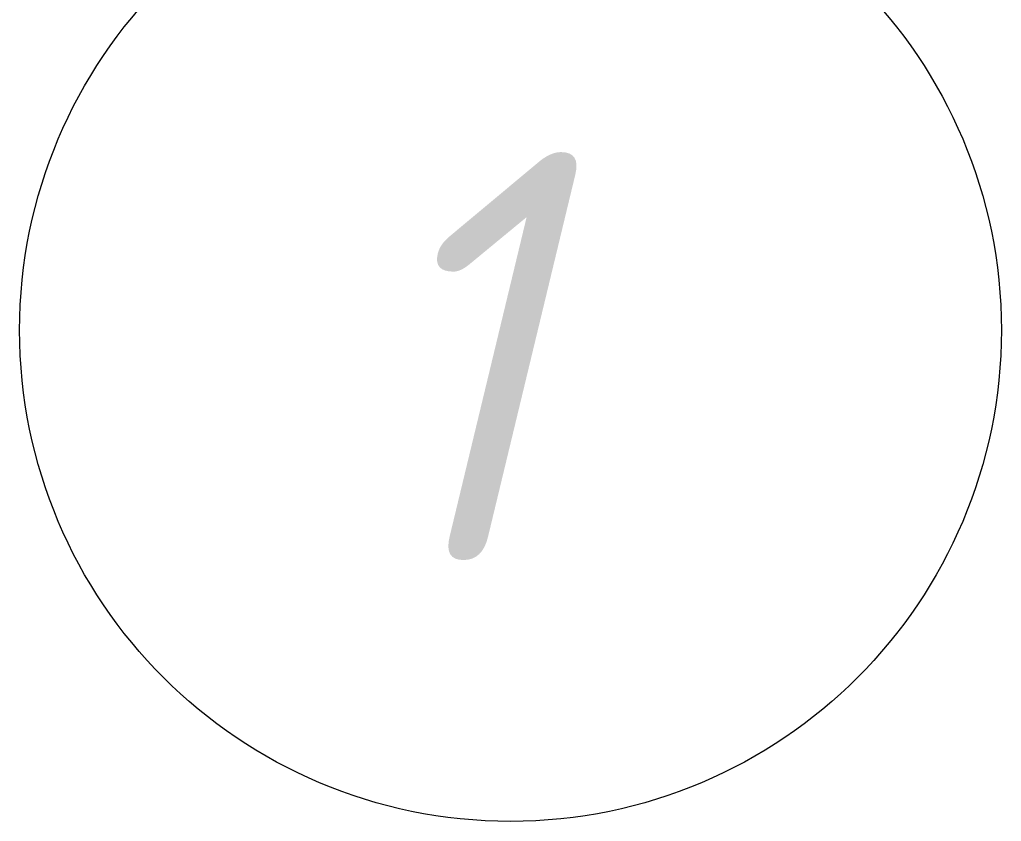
# Model space of a CAD drawing. Header units: millimetres. Extents: x 5993 to 95364, y 94667 to 143522.
# Drawn here: x 41291 to 41974, y 113050 to 113608 of the extents above; entities that cross this region are included whole.
import ezdxf

# ---------------------------------------------------------------- set-up
doc = ezdxf.new("R2010")
doc.units = ezdxf.units.MM
doc.layers.add('S-GRID-____-IDEN', color=7, linetype='Continuous', lineweight=9)
doc.styles.add('ISOCPEUR_I', font='isocpeui.ttf', dxfattribs={"height": 300})

# ---------------------------------------------------------------- blocks, each defined once
blk = doc.blocks.new('Ось сетки - Круг_Ø6_00__ISO-2_5_0_9K_-25732049-АР1_План отверстий 2 этажа в осях 1-64_А-ГГ')
at = {"layer": 'S-GRID-____-IDEN'}
blk.add_circle((0, 0), 3, dxfattribs=at)

msp = doc.modelspace()

# ---------------------------------------------------------------- block references
at = {"layer": 'S-GRID-____-IDEN', "xscale": 113.929722309601, "yscale": 113.929722309601, "zscale": 113.929722309601}
msp.add_blockref('Ось сетки - Круг_Ø6_00__ISO-2_5_0_9K_-25732049-АР1_План отверстий 2 этажа в осях 1-64_А-ГГ', (41632.66, 113391.81), dxfattribs=at)

# ---------------------------------------------------------------- texts
at = {"layer": 'S-GRID-____-IDEN', "insert": (41521.21, 113515.74), "char_height": 284.8243, "width": 164.4049, "attachment_point": 1, "style": 'ISOCPEUR_I'}
msp.add_mtext('\\fISOCPEUR|b0|i1|c204|p34|;\\W.9;1', dxfattribs=at)

doc.saveas('drawing.dxf')
